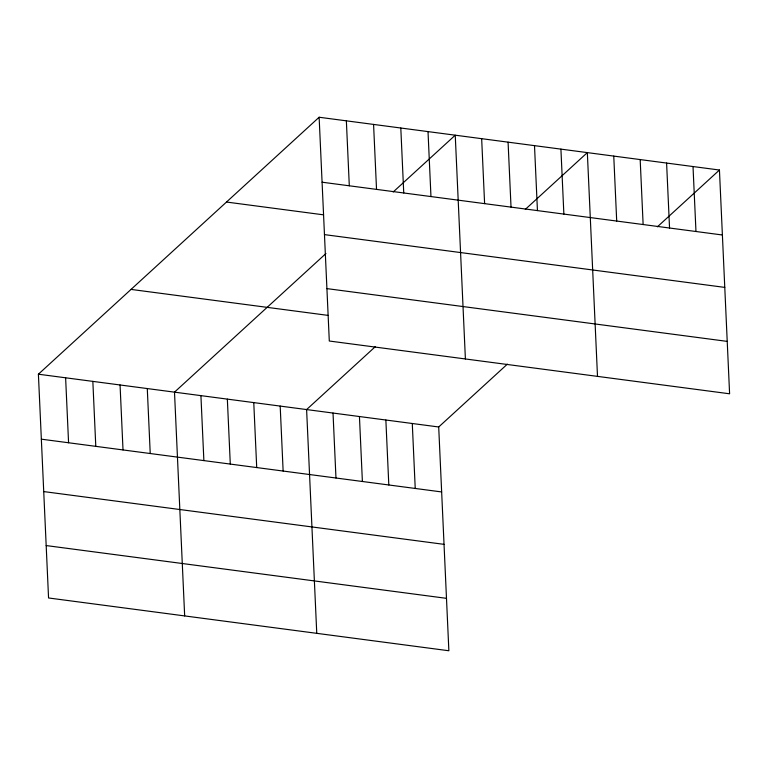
<?xml version="1.0" encoding="UTF-8"?>
<svg xmlns="http://www.w3.org/2000/svg" width="768" height="768" viewBox="0 0 768 768"><rect width="100%" height="100%" fill="white"/><g stroke="black" fill="none" stroke-linecap="round" stroke-linejoin="round"><path stroke-width="1.15" d="M507.36 364.138L438.701 426.979L448.867 650.755L48.557 597.974L38.4 374.208L319.133 117.245L719.443 170.026L729.6 393.792L329.299 341.021L319.133 117.245M325.949 253.526L174.499 392.15L184.666 615.917M393.197 191.971L455.242 135.197L465.398 358.963M375.254 346.723L306.605 409.565L316.762 633.331M525.302 209.395L587.338 152.611L597.504 376.378M657.398 226.81L719.443 170.026M322.09 182.208L722.39 234.989M226.493 202.042L323.539 214.838M324.461 234.614L724.771 287.395M326.918 288.614L727.219 341.386M131.04 289.411L328.022 315.379M38.4 374.208L438.701 426.979M41.347 439.171L441.658 491.942M43.728 491.578L444.029 544.349M46.186 545.568L446.486 598.339M693.014 166.541L695.971 231.504M666.595 163.056L669.552 228.019M640.176 159.571L643.133 224.534M613.757 156.096L616.704 221.05M560.918 149.126L563.866 214.09M534.499 145.642L537.446 210.605M508.08 142.157L511.027 207.12M481.661 138.672L484.608 203.635M428.016 131.606L430.963 196.57M400.8 128.016L403.747 192.979M412.282 423.494L415.229 488.458M373.574 124.426L376.531 189.389M385.862 420.019L388.81 484.973M346.358 120.835L349.306 185.798M359.443 416.534L362.39 481.498M333.024 413.05L335.971 478.013M280.186 406.08L283.133 471.043M253.766 402.595L256.714 467.558M227.347 399.12L230.294 464.074M200.918 395.635L203.875 460.598M147.283 388.56L150.23 453.523M120.058 384.97L123.014 449.933M92.842 381.379L95.789 446.342M65.616 377.798L68.573 442.752"/></g></svg>
